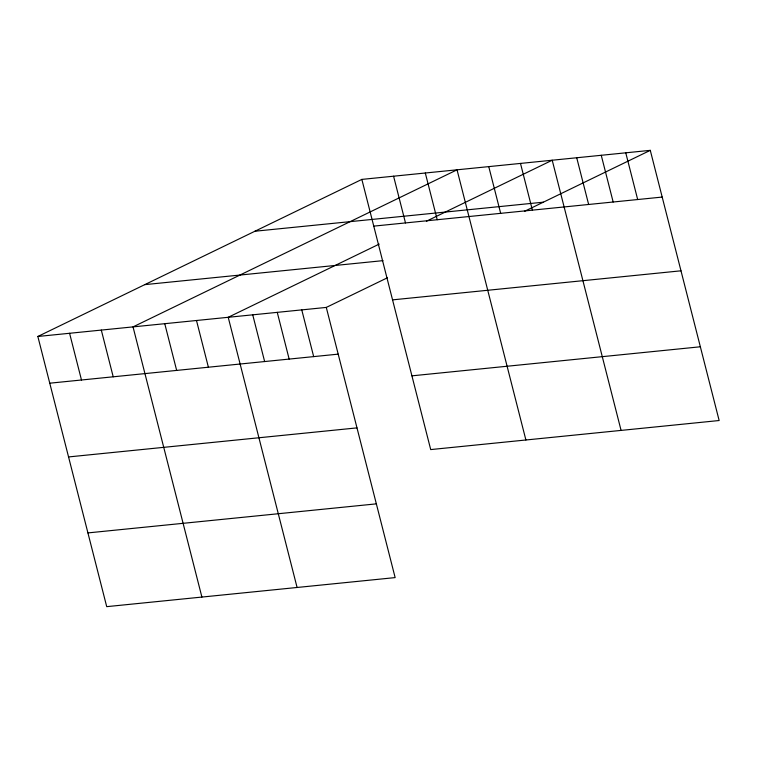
<?xml version="1.0" encoding="UTF-8"?>
<svg xmlns="http://www.w3.org/2000/svg" width="757" height="757" viewBox="0 0 757 757"><rect width="100%" height="100%" fill="white"/><g stroke="black" fill="none" stroke-linecap="round" stroke-linejoin="round"><path stroke-width="1.14" d="M387.376 277.8L326.286 307.418L395.145 577.6L106.718 606.65L37.85 336.477L361.855 179.4L650.282 150.35L719.15 420.523L430.714 449.582L361.855 179.4M379.2 244.104L228.217 317.297L297.085 587.47M426.409 221.214L552.213 160.229L621.081 430.402M524.478 211.335L650.282 150.35M254.929 231.235L543.365 202.185M373.759 226.125L662.195 197.066M144.767 284.641L383.004 260.645M392.552 299.867L680.988 270.807M37.85 336.477L326.286 307.418M49.754 383.193L338.19 354.144M411.922 375.841L700.357 346.782M68.556 456.935L356.982 427.885M87.916 532.909L376.352 503.859M625.765 152.819L637.678 199.536M601.247 155.289L613.161 202.005M576.73 157.759L588.643 204.475M520.485 163.427L532.398 210.143M488.757 166.616L500.67 213.342M525.897 439.987L457.039 169.814L133.033 326.892L201.901 597.065M425.311 173.012L437.215 219.729M393.583 176.211L405.487 222.927M301.769 309.887L313.672 356.613M277.251 312.357L289.155 359.083M252.734 314.827L264.638 361.553M196.489 320.495L208.393 367.211M164.761 323.693L176.665 370.41M101.306 330.08L113.209 376.806M69.578 333.279L81.482 379.995"/></g></svg>
